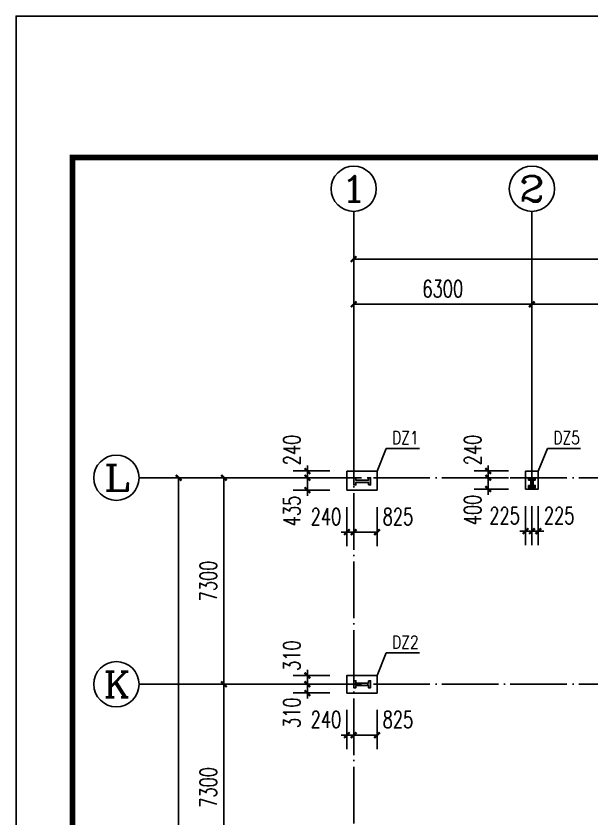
# Model space of a CAD drawing. Extents: x 37237700 to 37865026, y 138877 to 347670.
# Drawn here: x 37327453 to 37347811, y 319279 to 347670 of the extents above; entities that cross this region are included whole.
import ezdxf
from ezdxf.enums import TextEntityAlignment as Align

# ---------------------------------------------------------------- set-up
doc = ezdxf.new("R2010")
doc.units = 0
doc.header["$LTSCALE"] = 1000
doc.header["$MEASUREMENT"] = 0
doc.linetypes.add('ACAD_ISO04W100', pattern=[30.5, 24, -3, 0.5, -3])
doc.linetypes.add('DOTE', pattern=[2.42, 2, -0.2, 0.02, -0.2])
doc.layers.get('0').update_dxf_attribs({"linetype": 'CONTINUOUS'})
doc.layers.get('DEFPOINTS').update_dxf_attribs({"linetype": 'CONTINUOUS'})
for name, color, linetype in [('AXIS', 3, 'CONTINUOUS'), ('AXIS_TEXT', 7, 'CONTINUOUS'), ('DOTE', 1, 'ACAD_ISO04W100'), ('PUB_DIM', 3, 'CONTINUOUS'), ('PUB_TITLE', 4, 'CONTINUOUS')]:
    doc.layers.add(name, color=color, linetype=linetype)
doc.styles.add('_TCH_AXIS', font='COMPLEX', dxfattribs={"bigfont": 'GBCBIG'})
doc.styles.add('_TCH_DIM_T3', font='SIMPLEX', dxfattribs={"width": 0.705882, "bigfont": 'GBCBIG'})
doc.styles.add('COMPLEX', font='COMPLEX')
doc.styles.add('DIM_FONT', font='SIMPLEX.shx', dxfattribs={"width": 0.8})
doc.dimstyles.new('_TCH_ARCH&&200', dxfattribs={"dimtxt": 595, "dimasz": 200, "dimexe": 500, "dimexo": 600, "dimgap": 252.5, "dimtad": 1, "dimdec": 0, "dimzin": 0, "dimdsep": 46, "dimtxsty": '_TCH_DIM_T3', "dimblk": 'ARCHTICK', "dimcen": 0.09, "dimclrt": 7, "dimazin": 2, "dimtfac": 1, "dimtdec": 0, "dimtix": 1, "dimtmove": 2, "dimatfit": 3, "dimfxl": 1, "dimtolj": 1, "dimtzin": 0, "dimarcsym": 0})

# ---------------------------------------------------------------- blocks, each defined once
blk = doc.blocks.new('_ArchTick')
at = {"color": 0, "linetype": 'ByBlock', "const_width": 0.4}
blk.add_lwpolyline([(-0.5, -0.5), (0.5, 0.5)], dxfattribs=at)
blk = doc.blocks.new('*D1337')
at = {"layer": 'DEFPOINTS', "color": 0}
for p in [(37339148, 323733), (37339388, 323733), (37339388, 322245)]:
    blk.add_point(p, dxfattribs=at)
at = {"layer": 'PUB_DIM', "color": 0, "lineweight": -2}
for p, q in [((37339148, 323133), (37339148, 321745)), ((37339388, 323133), (37339388, 321745)), ((37339148, 322245), (37338948, 322245)), ((37339148, 322245), (37339388, 322245)), ((37339388, 322245), (37339588, 322245))]:
    blk.add_line(p, q, dxfattribs=at)
at = {"layer": 'PUB_DIM', "color": 0, "lineweight": -2, "xscale": 200, "yscale": 200, "zscale": 200}
blk.add_blockref('_ArchTick', (37339148, 322245), dxfattribs=at)
at = {"layer": 'PUB_DIM', "color": 0, "lineweight": -2, "xscale": 200, "yscale": 200, "zscale": 200, "rotation": 180}
blk.add_blockref('_ArchTick', (37339388, 322245), dxfattribs=at)
at = {"layer": 'PUB_DIM', "color": 7, "insert": (37338408, 322795), "char_height": 595, "attachment_point": 5, "style": '_TCH_DIM_T3'}
blk.add_mtext('\\A1;240', dxfattribs=at)
blk = doc.blocks.new('*D1338')
at = {"layer": 'DEFPOINTS', "color": 0}
for p in [(37339388, 323733), (37340213, 323733), (37340213, 322245)]:
    blk.add_point(p, dxfattribs=at)
at = {"layer": 'PUB_DIM', "color": 0, "lineweight": -2}
for p, q in [((37339388, 323133), (37339388, 321745)), ((37340213, 323133), (37340213, 321745)), ((37339388, 322245), (37340213, 322245))]:
    blk.add_line(p, q, dxfattribs=at)
at = {"layer": 'PUB_DIM', "color": 0, "lineweight": -2, "xscale": 200, "yscale": 200, "zscale": 200, "rotation": 180}
blk.add_blockref('_ArchTick', (37339388, 322245), dxfattribs=at)
at = {"layer": 'PUB_DIM', "color": 0, "lineweight": -2, "xscale": 200, "yscale": 200, "zscale": 200}
blk.add_blockref('_ArchTick', (37340213, 322245), dxfattribs=at)
at = {"layer": 'PUB_DIM', "color": 7, "insert": (37340953, 322795), "char_height": 595, "attachment_point": 5, "style": '_TCH_DIM_T3'}
blk.add_mtext('\\A1;825', dxfattribs=at)
blk = doc.blocks.new('*D1339')
at = {"layer": 'DEFPOINTS', "color": 0}
for p in [(37337752, 324043), (37339148, 324043), (37339148, 323733)]:
    blk.add_point(p, dxfattribs=at)
at = {"layer": 'PUB_DIM', "color": 0, "lineweight": -2}
for p, q in [((37337752, 324043), (37337752, 324243)), ((37338548, 324043), (37337252, 324043)), ((37337752, 323733), (37337752, 324043)), ((37338548, 323733), (37337252, 323733)), ((37337752, 323733), (37337752, 323533))]:
    blk.add_line(p, q, dxfattribs=at)
at = {"layer": 'PUB_DIM', "color": 0, "lineweight": -2, "xscale": 200, "yscale": 200, "zscale": 200}
for p, rotation in [((37337752, 324043), 270), ((37337752, 323733), 90)]:
    blk.add_blockref('_ArchTick', p, dxfattribs=dict(at, rotation=rotation))
at = {"layer": 'PUB_DIM', "color": 7, "insert": (37337202, 323033), "char_height": 595, "attachment_point": 5, "rotation": 90, "style": '_TCH_DIM_T3'}
blk.add_mtext('\\A1;310', dxfattribs=at)
blk = doc.blocks.new('*D1340')
at = {"layer": 'DEFPOINTS', "color": 0}
for p in [(37337752, 324353), (37339148, 324353), (37339148, 324043)]:
    blk.add_point(p, dxfattribs=at)
at = {"layer": 'PUB_DIM', "color": 0, "lineweight": -2}
for p, q in [((37337752, 324353), (37337752, 324553)), ((37338548, 324353), (37337252, 324353)), ((37337752, 324043), (37337752, 324353)), ((37338548, 324043), (37337252, 324043)), ((37337752, 324043), (37337752, 323843))]:
    blk.add_line(p, q, dxfattribs=at)
at = {"layer": 'PUB_DIM', "color": 0, "lineweight": -2, "xscale": 200, "yscale": 200, "zscale": 200}
for p, rotation in [((37337752, 324353), 270), ((37337752, 324043), 90)]:
    blk.add_blockref('_ArchTick', p, dxfattribs=dict(at, rotation=rotation))
at = {"layer": 'PUB_DIM', "color": 7, "insert": (37337202, 325053), "char_height": 595, "attachment_point": 5, "rotation": 90, "style": '_TCH_DIM_T3'}
blk.add_mtext('\\A1;310', dxfattribs=at)
blk = doc.blocks.new('*D1477')
at = {"layer": 'DEFPOINTS', "color": 0}
for p in [(37345463, 330943), (37345688, 330943), (37345688, 329455)]:
    blk.add_point(p, dxfattribs=at)
at = {"layer": 'PUB_DIM', "color": 0, "lineweight": -2}
for p, q in [((37345463, 330343), (37345463, 328955)), ((37345688, 330343), (37345688, 328955)), ((37345463, 329455), (37345263, 329455)), ((37345463, 329455), (37345688, 329455)), ((37345688, 329455), (37345888, 329455))]:
    blk.add_line(p, q, dxfattribs=at)
at = {"layer": 'PUB_DIM', "color": 0, "lineweight": -2, "xscale": 200, "yscale": 200, "zscale": 200}
blk.add_blockref('_ArchTick', (37345463, 329455), dxfattribs=at)
at = {"layer": 'PUB_DIM', "color": 0, "lineweight": -2, "xscale": 200, "yscale": 200, "zscale": 200, "rotation": 180}
blk.add_blockref('_ArchTick', (37345688, 329455), dxfattribs=at)
at = {"layer": 'PUB_DIM', "color": 7, "insert": (37344723, 330005), "char_height": 595, "attachment_point": 5, "style": '_TCH_DIM_T3'}
blk.add_mtext('\\A1;225', dxfattribs=at)
blk = doc.blocks.new('*D1478')
at = {"layer": 'DEFPOINTS', "color": 0}
for p in [(37345688, 330943), (37345913, 330943), (37345913, 329455)]:
    blk.add_point(p, dxfattribs=at)
at = {"layer": 'PUB_DIM', "color": 0, "lineweight": -2}
for p, q in [((37345688, 330343), (37345688, 328955)), ((37345913, 330343), (37345913, 328955)), ((37345688, 329455), (37345488, 329455)), ((37345688, 329455), (37345913, 329455)), ((37345913, 329455), (37346113, 329455))]:
    blk.add_line(p, q, dxfattribs=at)
at = {"layer": 'PUB_DIM', "color": 0, "lineweight": -2, "xscale": 200, "yscale": 200, "zscale": 200}
blk.add_blockref('_ArchTick', (37345688, 329455), dxfattribs=at)
at = {"layer": 'PUB_DIM', "color": 0, "lineweight": -2, "xscale": 200, "yscale": 200, "zscale": 200, "rotation": 180}
blk.add_blockref('_ArchTick', (37345913, 329455), dxfattribs=at)
at = {"layer": 'PUB_DIM', "color": 7, "insert": (37346653, 330005), "char_height": 595, "attachment_point": 5, "style": '_TCH_DIM_T3'}
blk.add_mtext('\\A1;225', dxfattribs=at)
blk = doc.blocks.new('*D1483')
at = {"layer": 'DEFPOINTS', "color": 0}
for p in [(37339148, 330908), (37339388, 330908), (37339388, 329420)]:
    blk.add_point(p, dxfattribs=at)
at = {"layer": 'PUB_DIM', "color": 0, "lineweight": -2}
for p, q in [((37339148, 330308), (37339148, 328920)), ((37339388, 330308), (37339388, 328920)), ((37339148, 329420), (37338948, 329420)), ((37339148, 329420), (37339388, 329420)), ((37339388, 329420), (37339588, 329420))]:
    blk.add_line(p, q, dxfattribs=at)
at = {"layer": 'PUB_DIM', "color": 0, "lineweight": -2, "xscale": 200, "yscale": 200, "zscale": 200}
blk.add_blockref('_ArchTick', (37339148, 329420), dxfattribs=at)
at = {"layer": 'PUB_DIM', "color": 0, "lineweight": -2, "xscale": 200, "yscale": 200, "zscale": 200, "rotation": 180}
blk.add_blockref('_ArchTick', (37339388, 329420), dxfattribs=at)
at = {"layer": 'PUB_DIM', "color": 7, "insert": (37338408, 329970), "char_height": 595, "attachment_point": 5, "style": '_TCH_DIM_T3'}
blk.add_mtext('\\A1;240', dxfattribs=at)
blk = doc.blocks.new('*D1484')
at = {"layer": 'DEFPOINTS', "color": 0}
for p in [(37339388, 330908), (37340213, 330908), (37340213, 329420)]:
    blk.add_point(p, dxfattribs=at)
at = {"layer": 'PUB_DIM', "color": 0, "lineweight": -2}
for p, q in [((37339388, 330308), (37339388, 328920)), ((37340213, 330308), (37340213, 328920)), ((37339388, 329420), (37340213, 329420))]:
    blk.add_line(p, q, dxfattribs=at)
at = {"layer": 'PUB_DIM', "color": 0, "lineweight": -2, "xscale": 200, "yscale": 200, "zscale": 200, "rotation": 180}
blk.add_blockref('_ArchTick', (37339388, 329420), dxfattribs=at)
at = {"layer": 'PUB_DIM', "color": 0, "lineweight": -2, "xscale": 200, "yscale": 200, "zscale": 200}
blk.add_blockref('_ArchTick', (37340213, 329420), dxfattribs=at)
at = {"layer": 'PUB_DIM', "color": 7, "insert": (37340953, 329970), "char_height": 595, "attachment_point": 5, "style": '_TCH_DIM_T3'}
blk.add_mtext('\\A1;825', dxfattribs=at)
blk = doc.blocks.new('*D1489')
at = {"layer": 'DEFPOINTS', "color": 0}
for p in [(37344144, 331583), (37345463, 331583), (37345463, 331343)]:
    blk.add_point(p, dxfattribs=at)
at = {"layer": 'PUB_DIM', "color": 0, "lineweight": -2}
for p, q in [((37344144, 331583), (37344144, 331783)), ((37344863, 331583), (37343644, 331583)), ((37344863, 331343), (37343644, 331343)), ((37344144, 331343), (37344144, 331583)), ((37344144, 331343), (37344144, 331143))]:
    blk.add_line(p, q, dxfattribs=at)
at = {"layer": 'PUB_DIM', "color": 0, "lineweight": -2, "xscale": 200, "yscale": 200, "zscale": 200}
for p, rotation in [((37344144, 331583), 270), ((37344144, 331343), 90)]:
    blk.add_blockref('_ArchTick', p, dxfattribs=dict(at, rotation=rotation))
at = {"layer": 'PUB_DIM', "color": 7, "insert": (37343594, 332323), "char_height": 595, "attachment_point": 5, "rotation": 90, "style": '_TCH_DIM_T3'}
blk.add_mtext('\\A1;240', dxfattribs=at)
blk = doc.blocks.new('*D1490')
at = {"layer": 'DEFPOINTS', "color": 0}
for p in [(37344144, 331343), (37345463, 331343), (37345463, 330943)]:
    blk.add_point(p, dxfattribs=at)
at = {"layer": 'PUB_DIM', "color": 0, "lineweight": -2}
for p, q in [((37344863, 331343), (37343644, 331343)), ((37344144, 331343), (37344144, 331543)), ((37344144, 330943), (37344144, 331343)), ((37344863, 330943), (37343644, 330943)), ((37344144, 330943), (37344144, 330743))]:
    blk.add_line(p, q, dxfattribs=at)
at = {"layer": 'PUB_DIM', "color": 0, "lineweight": -2, "xscale": 200, "yscale": 200, "zscale": 200}
for p, rotation in [((37344144, 331343), 270), ((37344144, 330943), 90)]:
    blk.add_blockref('_ArchTick', p, dxfattribs=dict(at, rotation=rotation))
at = {"layer": 'PUB_DIM', "color": 7, "insert": (37343594, 330203), "char_height": 595, "attachment_point": 5, "rotation": 90, "style": '_TCH_DIM_T3'}
blk.add_mtext('\\A1;400', dxfattribs=at)
blk = doc.blocks.new('*D1491')
at = {"layer": 'DEFPOINTS', "color": 0}
for p in [(37337752, 331583), (37339148, 331583), (37339148, 331343)]:
    blk.add_point(p, dxfattribs=at)
at = {"layer": 'PUB_DIM', "color": 0, "lineweight": -2}
for p, q in [((37337752, 331583), (37337752, 331783)), ((37338548, 331583), (37337252, 331583)), ((37338548, 331343), (37337252, 331343)), ((37337752, 331343), (37337752, 331583)), ((37337752, 331343), (37337752, 331143))]:
    blk.add_line(p, q, dxfattribs=at)
at = {"layer": 'PUB_DIM', "color": 0, "lineweight": -2, "xscale": 200, "yscale": 200, "zscale": 200}
for p, rotation in [((37337752, 331583), 270), ((37337752, 331343), 90)]:
    blk.add_blockref('_ArchTick', p, dxfattribs=dict(at, rotation=rotation))
at = {"layer": 'PUB_DIM', "color": 7, "insert": (37337202, 332323), "char_height": 595, "attachment_point": 5, "rotation": 90, "style": '_TCH_DIM_T3'}
blk.add_mtext('\\A1;240', dxfattribs=at)
blk = doc.blocks.new('*D1492')
at = {"layer": 'DEFPOINTS', "color": 0}
for p in [(37337752, 331343), (37339148, 331343), (37339148, 330908)]:
    blk.add_point(p, dxfattribs=at)
at = {"layer": 'PUB_DIM', "color": 0, "lineweight": -2}
for p, q in [((37338548, 331343), (37337252, 331343)), ((37337752, 331343), (37337752, 331543)), ((37337752, 330908), (37337752, 331343)), ((37338548, 330908), (37337252, 330908)), ((37337752, 330908), (37337752, 330708))]:
    blk.add_line(p, q, dxfattribs=at)
at = {"layer": 'PUB_DIM', "color": 0, "lineweight": -2, "xscale": 200, "yscale": 200, "zscale": 200}
for p, rotation in [((37337752, 331343), 270), ((37337752, 330908), 90)]:
    blk.add_blockref('_ArchTick', p, dxfattribs=dict(at, rotation=rotation))
at = {"layer": 'PUB_DIM', "color": 7, "insert": (37337202, 330168), "char_height": 595, "attachment_point": 5, "rotation": 90, "style": '_TCH_DIM_T3'}
blk.add_mtext('\\A1;435', dxfattribs=at)
blk = doc.blocks.new('*D1809')
at = {"layer": 'AXIS', "color": 0, "lineweight": -2}
for p, q in [((37335954, 324043), (37334300, 324043)), ((37334800, 316743), (37334800, 324043)), ((37335954, 316743), (37334300, 316743))]:
    blk.add_line(p, q, dxfattribs=at)
at = {"layer": 'DEFPOINTS', "color": 0}
for p in [(37334800, 324043), (37336554, 324043), (37336554, 316743)]:
    blk.add_point(p, dxfattribs=at)
at = {"layer": 'AXIS', "color": 0, "lineweight": -2, "xscale": 200, "yscale": 200, "zscale": 200}
for p, rotation in [((37334800, 324043), 90), ((37334800, 316743), 270)]:
    blk.add_blockref('_ArchTick', p, dxfattribs=dict(at, rotation=rotation))
at = {"layer": 'AXIS', "color": 7, "insert": (37334250, 320393), "char_height": 595, "attachment_point": 5, "rotation": 90, "style": '_TCH_DIM_T3'}
blk.add_mtext('\\A1;7300', dxfattribs=at)
blk = doc.blocks.new('*D1810')
at = {"layer": 'AXIS', "color": 0, "lineweight": -2}
for p, q in [((37335954, 331343), (37334300, 331343)), ((37334800, 324043), (37334800, 331343)), ((37335954, 324043), (37334300, 324043))]:
    blk.add_line(p, q, dxfattribs=at)
at = {"layer": 'DEFPOINTS', "color": 0}
for p in [(37334800, 331343), (37336554, 331343), (37336554, 324043)]:
    blk.add_point(p, dxfattribs=at)
at = {"layer": 'AXIS', "color": 0, "lineweight": -2, "xscale": 200, "yscale": 200, "zscale": 200}
for p, rotation in [((37334800, 331343), 90), ((37334800, 324043), 270)]:
    blk.add_blockref('_ArchTick', p, dxfattribs=dict(at, rotation=rotation))
at = {"layer": 'AXIS', "color": 7, "insert": (37334250, 327693), "char_height": 595, "attachment_point": 5, "rotation": 90, "style": '_TCH_DIM_T3'}
blk.add_mtext('\\A1;7300', dxfattribs=at)
blk = doc.blocks.new('*D1811')
at = {"layer": 'AXIS', "color": 0, "lineweight": -2}
for p, q in [((37335954, 331343), (37332700, 331343)), ((37333200, 258343), (37333200, 331343)), ((37335954, 258343), (37332700, 258343))]:
    blk.add_line(p, q, dxfattribs=at)
at = {"layer": 'DEFPOINTS', "color": 0}
for p in [(37333200, 331343), (37336554, 331343), (37336554, 258343)]:
    blk.add_point(p, dxfattribs=at)
at = {"layer": 'AXIS', "color": 0, "lineweight": -2, "xscale": 200, "yscale": 200, "zscale": 200}
for p, rotation in [((37333200, 331343), 90), ((37333200, 258343), 270)]:
    blk.add_blockref('_ArchTick', p, dxfattribs=dict(at, rotation=rotation))
at = {"layer": 'AXIS', "color": 7, "insert": (37332650, 294843), "char_height": 595, "attachment_point": 5, "rotation": 90, "style": '_TCH_DIM_T3'}
blk.add_mtext('\\A1;73000', dxfattribs=at)
blk = doc.blocks.new('*D1821')
at = {"layer": 'AXIS', "color": 0, "lineweight": -2}
for p, q in [((37339388, 333078), (37339388, 337978)), ((37345688, 333078), (37345688, 337978)), ((37339388, 337478), (37345688, 337478))]:
    blk.add_line(p, q, dxfattribs=at)
at = {"layer": 'DEFPOINTS', "color": 0}
for p in [(37345688, 337478), (37339388, 332478), (37345688, 332478)]:
    blk.add_point(p, dxfattribs=at)
at = {"layer": 'AXIS', "color": 0, "lineweight": -2, "xscale": 200, "yscale": 200, "zscale": 200, "rotation": 180}
blk.add_blockref('_ArchTick', (37339388, 337478), dxfattribs=at)
at = {"layer": 'AXIS', "color": 0, "lineweight": -2, "xscale": 200, "yscale": 200, "zscale": 200}
blk.add_blockref('_ArchTick', (37345688, 337478), dxfattribs=at)
at = {"layer": 'AXIS', "color": 7, "insert": (37342538, 338028), "char_height": 595, "attachment_point": 5, "style": '_TCH_DIM_T3'}
blk.add_mtext('\\A1;6300', dxfattribs=at)
blk = doc.blocks.new('*D1822')
at = {"layer": 'AXIS', "color": 0, "lineweight": -2}
for p, q in [((37345688, 333078), (37345688, 337978)), ((37351988, 333078), (37351988, 337978)), ((37345688, 337478), (37351988, 337478))]:
    blk.add_line(p, q, dxfattribs=at)
at = {"layer": 'DEFPOINTS', "color": 0}
for p in [(37351988, 337478), (37345688, 332478), (37351988, 332478)]:
    blk.add_point(p, dxfattribs=at)
at = {"layer": 'AXIS', "color": 0, "lineweight": -2, "xscale": 200, "yscale": 200, "zscale": 200, "rotation": 180}
blk.add_blockref('_ArchTick', (37345688, 337478), dxfattribs=at)
at = {"layer": 'AXIS', "color": 0, "lineweight": -2, "xscale": 200, "yscale": 200, "zscale": 200}
blk.add_blockref('_ArchTick', (37351988, 337478), dxfattribs=at)
at = {"layer": 'AXIS', "color": 7, "insert": (37348838, 338028), "char_height": 595, "attachment_point": 5, "style": '_TCH_DIM_T3'}
blk.add_mtext('\\A1;6300', dxfattribs=at)
blk = doc.blocks.new('*D1829')
at = {"layer": 'AXIS', "color": 0, "lineweight": -2}
for p, q in [((37339388, 333078), (37339388, 339578)), ((37389788, 333078), (37389788, 339578)), ((37339388, 339078), (37389788, 339078))]:
    blk.add_line(p, q, dxfattribs=at)
at = {"layer": 'DEFPOINTS', "color": 0}
for p in [(37389788, 339078), (37339388, 332478), (37389788, 332478)]:
    blk.add_point(p, dxfattribs=at)
at = {"layer": 'AXIS', "color": 0, "lineweight": -2, "xscale": 200, "yscale": 200, "zscale": 200, "rotation": 180}
blk.add_blockref('_ArchTick', (37339388, 339078), dxfattribs=at)
at = {"layer": 'AXIS', "color": 0, "lineweight": -2, "xscale": 200, "yscale": 200, "zscale": 200}
blk.add_blockref('_ArchTick', (37389788, 339078), dxfattribs=at)
at = {"layer": 'AXIS', "color": 7, "insert": (37364588, 339628), "char_height": 595, "attachment_point": 5, "style": '_TCH_DIM_T3'}
blk.add_mtext('\\A1;50400', dxfattribs=at)
blk = doc.blocks.new('_AXISO')
blk.add_circle((0, 0), 0.5)
at = {"layer": 'AXIS_TEXT', "style": 'COMPLEX', "width": 1.041667}
blk.add_attdef('A', text='', height=0.56, dxfattribs=at).set_placement((-0.25, -0.28), (0.25, -0.28), align=Align.FIT)

msp = doc.modelspace()

# ---------------------------------------------------------------- hatches: boundary and pattern name
for points in [[(37339908.2, 331092.8), (37339988.2, 331092.8), (37339988.2, 331342.8), (37339908.2, 331342.8), (37339908.2, 331257.8), (37339468.2, 331257.8), (37339468.2, 331342.8), (37339388.2, 331342.8), (37339388.2, 331092.8), (37339468.2, 331092.8), (37339468.2, 331177.8), (37339908.2, 331177.8)], [(37345568.2, 331072.8), (37345568.2, 330992.8), (37345808.2, 330992.8), (37345808.2, 331072.8), (37345728.2, 331072.8), (37345728.2, 331262.8), (37345808.2, 331262.8), (37345808.2, 331342.8), (37345568.2, 331342.8), (37345568.2, 331262.8), (37345648.2, 331262.8), (37345648.2, 331072.8)], [(37339908.2, 324167.8), (37339988.2, 324167.8), (37339988.2, 323917.8), (37339908.2, 323917.8), (37339908.2, 324002.8), (37339468.2, 324002.8), (37339468.2, 323917.8), (37339388.2, 323917.8), (37339388.2, 324167.8), (37339468.2, 324167.8), (37339468.2, 324082.8), (37339908.2, 324082.8)]]:
    msp.add_hatch(color=256).paths.add_polyline_path(points)

# ---------------------------------------------------------------- linework, layer by layer
for p, q in [((37340213.2, 331582.8), (37340538.3, 332384)), ((37340538.3, 332384), (37341709.6, 332384)), ((37345913.2, 331582.8), (37346238.3, 332384)), ((37346238.3, 332384), (37347409.6, 332384)), ((37340213.2, 324352.8), (37340538.3, 325154)), ((37340538.3, 325154), (37341709.6, 325154))]:
    msp.add_line(p, q)
for points in [[(37339148.2, 331582.8), (37340213.2, 331582.8), (37340213.2, 330907.8), (37339148.2, 330907.8)], [(37345463.2, 331582.8), (37345913.2, 331582.8), (37345913.2, 330942.8), (37345463.2, 330942.8)], [(37339148.2, 323732.8), (37340213.2, 323732.8), (37340213.2, 324352.8), (37339148.2, 324352.8)]]:
    msp.add_lwpolyline(points, close=True)
for points in [[(37339908.2, 331092.8), (37339988.2, 331092.8), (37339988.2, 331342.8), (37339908.2, 331342.8), (37339908.2, 331257.8), (37339468.2, 331257.8), (37339468.2, 331342.8), (37339388.2, 331342.8), (37339388.2, 331092.8), (37339468.2, 331092.8), (37339468.2, 331177.8), (37339908.2, 331177.8), (37339908.2, 331092.8)], [(37345568.2, 331072.8), (37345568.2, 330992.8), (37345808.2, 330992.8), (37345808.2, 331072.8), (37345728.2, 331072.8), (37345728.2, 331262.8), (37345808.2, 331262.8), (37345808.2, 331342.8), (37345568.2, 331342.8), (37345568.2, 331262.8), (37345648.2, 331262.8), (37345648.2, 331072.8), (37345568.2, 331072.8)], [(37339908.2, 324167.8), (37339988.2, 324167.8), (37339988.2, 323917.8), (37339908.2, 323917.8), (37339908.2, 324002.8), (37339468.2, 324002.8), (37339468.2, 323917.8), (37339388.2, 323917.8), (37339388.2, 324167.8), (37339468.2, 324167.8), (37339468.2, 324082.8), (37339908.2, 324082.8), (37339908.2, 324167.8)]]:
    msp.add_lwpolyline(points)
at = {"layer": 'AXIS'}
for p, q in [((37339388.2, 332762.4), (37339388.2, 340762.4)), ((37345688.2, 332762.4), (37345688.2, 340762.4)), ((37336554.2, 331342.8), (37331799.6, 331342.8)), ((37336554.2, 324042.8), (37331799.6, 324042.8))]:
    msp.add_line(p, q, dxfattribs=at)
for centre in [(37330999.6, 331342.8), (37330999.6, 324042.8)]:
    msp.add_circle(centre, 800, dxfattribs=at)
at = {"layer": 'DOTE', "linetype": 'DOTE'}
for p, q in [((37339388.2, 333220.2), (37339388.2, 256309.1)), ((37345688.2, 333220.2), (37345688.2, 331342.8)), ((37392905.4, 331342.8), (37336554.2, 331342.8)), ((37392905.4, 324042.8), (37336554.2, 324042.8))]:
    msp.add_line(p, q, dxfattribs=at)
at = {"layer": 'PUB_TITLE'}
msp.add_lwpolyline([(37327453.5, 228870), (37411453.5, 228870), (37411453.5, 347670), (37327453.5, 347670)], close=True, dxfattribs=at)
at = {"layer": 'PUB_TITLE', "const_width": 200}
msp.add_lwpolyline([(37329453.5, 230870), (37409453.5, 230870), (37409453.5, 342670), (37329453.5, 342670)], close=True, dxfattribs=at)

# ---------------------------------------------------------------- block references
at = {"layer": 'AXIS'}
ref = msp.add_blockref('_AXISO', (37339388.2, 341562.4), dxfattribs=dict(at, xscale=1600, yscale=1600, zscale=1600))
ref.add_attrib('A', '1', dxfattribs={"layer": 'AXIS_TEXT', "height": 905.1, "style": '_TCH_AXIS', "width": 2.333333}).set_placement((37338935.7, 341109.8), (37339840.8, 341109.8), align=Align.FIT)
ref = msp.add_blockref('_AXISO', (37345688.2, 341562.4), dxfattribs=dict(at, xscale=1600, yscale=1600, zscale=1600))
ref.add_attrib('A', '2', dxfattribs={"layer": 'AXIS_TEXT', "height": 905.1, "style": '_TCH_AXIS', "width": 1.5}).set_placement((37345235.7, 341109.8), (37346140.8, 341109.8), align=Align.FIT)

# ---------------------------------------------------------------- texts
at = {"style": 'DIM_FONT', "width": 0.8}
for s, p in [('DZ1', (37340745.5, 332536.1)), ('DZ5', (37346445.5, 332536.1)), ('DZ2', (37340745.5, 325306.1))]:
    msp.add_text(s, height=450, dxfattribs=at).set_placement(p)
at = {"layer": 'AXIS_TEXT', "style": '_TCH_AXIS'}
for s, width, p, p2 in [('L', 1.4, (37330547.1, 330890.3), (37331452.2, 330890.3)), ('K', 1.105263, (37330547.1, 323590.3), (37331452.2, 323590.3))]:
    msp.add_text(s, height=905.1, dxfattribs=dict(at, width=width)).set_placement(p, p2, align=Align.FIT)

# ---------------------------------------------------------------- dimensions: what is measured, and where the dimension line sits
at = {"layer": 'AXIS'}
for p1, p2, distance, picture, middle in [((37339388.2, 332477.6), (37389788.2, 332477.6), 6600, '*D1829', (37364588.2, 339627.6)), ((37339388.2, 332477.6), (37345688.2, 332477.6), 5000, '*D1821', (37342538.2, 338027.6)), ((37345688.2, 332477.6), (37351988.2, 332477.6), 5000, '*D1822', (37348838.2, 338027.6)), ((37336554.2, 258342.8), (37336554.2, 331342.8), 3354.5, '*D1811', (37332649.6, 294842.8)), ((37336554.2, 324042.8), (37336554.2, 331342.8), 1754.5, '*D1810', (37334249.6, 327692.8)), ((37336554.2, 316742.8), (37336554.2, 324042.8), 1754.5, '*D1809', (37334249.6, 320392.8))]:
    dim = msp.add_aligned_dim(p1=p1, p2=p2, distance=distance, dimstyle='_TCH_ARCH&&200', dxfattribs=at)
    dim.commit()
    dim.dimension.update_dxf_attribs({"geometry": picture, "text_midpoint": middle})
at = {"layer": 'PUB_DIM'}
for base, p1, p2, angle, picture, middle in [((37337752.4, 331582.8), (37339148.2, 331342.8), (37339148.2, 331582.8), 90, '*D1491', (37337202.4, 332322.8)), ((37344144.4, 331582.8), (37345463.2, 331342.8), (37345463.2, 331582.8), 90, '*D1489', (37343594.4, 332322.8)), ((37337752.4, 331342.8), (37339148.2, 330907.8), (37339148.2, 331342.8), 90, '*D1492', (37337202.4, 330167.8)), ((37344144.4, 331342.8), (37345463.2, 330942.8), (37345463.2, 331342.8), 90, '*D1490', (37343594.4, 330202.8)), ((37339388.2, 329419.5), (37339148.2, 330907.8), (37339388.2, 330907.8), 0, '*D1483', (37338408.2, 329969.5)), ((37340213.2, 329419.5), (37339388.2, 330907.8), (37340213.2, 330907.8), 0, '*D1484', (37340953.2, 329969.5)), ((37345688.2, 329454.5), (37345463.2, 330942.8), (37345688.2, 330942.8), 0, '*D1477', (37344723.2, 330004.5)), ((37345913.2, 329454.5), (37345688.2, 330942.8), (37345913.2, 330942.8), 0, '*D1478', (37346653.2, 330004.5)), ((37337752.4, 324352.8), (37339148.2, 324042.8), (37339148.2, 324352.8), 90, '*D1340', (37337202.4, 325052.8)), ((37337752.4, 324042.8), (37339148.2, 323732.8), (37339148.2, 324042.8), 90, '*D1339', (37337202.4, 323032.8)), ((37339388.2, 322244.5), (37339148.2, 323732.8), (37339388.2, 323732.8), 0, '*D1337', (37338408.2, 322794.5)), ((37340213.2, 322244.5), (37339388.2, 323732.8), (37340213.2, 323732.8), 0, '*D1338', (37340953.2, 322794.5))]:
    dim = msp.add_linear_dim(base=base, p1=p1, p2=p2, angle=angle, dimstyle='_TCH_ARCH&&200', dxfattribs=at)
    dim.commit()
    dim.dimension.update_dxf_attribs({"geometry": picture, "text_midpoint": middle, "dimtype": 129})

doc.saveas('drawing.dxf')
